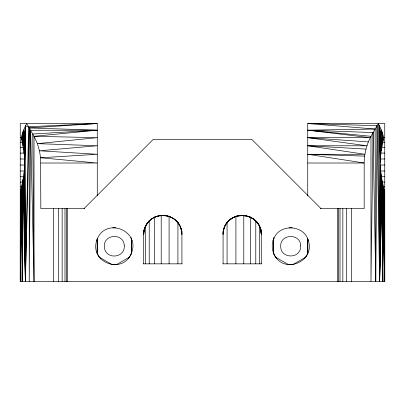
<?xml version="1.0" encoding="UTF-8"?>
<svg xmlns="http://www.w3.org/2000/svg" width="405" height="405" viewBox="0 0 405 405"><rect width="100%" height="100%" fill="white"/><g stroke="black" fill="none" stroke-linecap="round" stroke-linejoin="round"><path stroke-width="0.61" d="M307.734 195.919L307.734 123.525L384.75 123.525L384.75 281.475L20.25 281.475L20.301 194.365L20.827 281.475L21.03 189.373L23.642 176.246L24.599 167.766L25.5 125.93L28.573 126.785L97.266 123.525L97.266 195.919M20.25 281.475L20.25 123.525L97.266 123.525L29.256 127.95L25.378 281.475L25.5 125.93L22.943 145.846L24.432 156.067L24.735 164.319M22.989 179.947L22.553 281.475L21.03 189.373L20.25 195.21M382.821 183.936L382.447 281.475L384.158 190.375L384.173 281.475L384.689 193.949L381.571 177.537L380.528 169.503L379.495 125.935L381.966 146.316L380.776 154.011L380.255 162.663M384.173 281.475L384.466 192.117M380.315 166.096L379.622 281.475L377.045 125.732L378.341 123.525L381.667 130.471L383.768 137.654L381.966 146.316L381.667 130.471L382.442 143.927L382.325 132.724L383.196 140.338M30.623 130.288L34.025 281.475L32.759 134.014L97.266 130.187L30.623 130.288L29.231 281.475L29.256 127.95L97.266 130.187L34.025 136.303L26.659 123.525L23.414 130.268L21.232 137.654L22.943 145.846L23.414 130.268L22.564 143.947L22.685 132.729L21.718 139.943M143.709 263.842L143.709 234.444C143.77 209.39 181.966 209.481 181.921 234.444L181.921 263.842M308.392 240.783C304.322 224.623 279.359 223.307 273.638 238.975L273.502 253.11C282.67 275.932 317.231 261.377 307.734 238.975L307.871 253.11L306.453 255.914L304.585 258.441M320.279 208.575L364.171 208.575L364.171 163.012L307.734 154.28L364.945 154.295L307.734 145.754L367.026 145.795L307.734 137.66L370.317 137.685L307.734 130.187L375.106 129.038L373.066 132.562L375.769 281.475L377.045 125.732L307.734 123.525L375.106 129.038L377.045 125.732M380.528 169.503L379.622 281.475L382.436 182.083L382.447 281.475L384.097 190.011M380.67 170.991L379.622 281.475L378.341 123.525M383.413 186.7L382.447 281.475L383.94 189.226M373.066 132.562L370.975 281.475L370.975 136.303L373.066 132.562L307.734 130.187L370.975 136.303C366.611 144.509 364.267 153.723 364.171 163.012L307.734 163.012M381.054 174.221L379.622 281.475L379.495 125.935L381.748 147.501M261.291 263.842L261.286 234.09L260.481 227.64M381.571 177.537L379.622 281.475L382.199 180.929M21.192 188.563L22.553 281.475L23.09 179.43L25.378 281.475L28.573 126.785M24.715 160.891L25.5 125.93L23.561 149.288M182.007 231.29L181.921 234.444L180.969 228.491M24.548 157.479L25.5 125.93L24.057 152.624M223.079 263.842L223.079 234.444C223.125 209.587 260.729 209.355 261.286 234.09L261.387 230.977M261.357 231.052L261.271 233.553L260.916 229.443M22.326 142.783L22.685 132.729M24.432 156.067L25.5 125.93M261.301 231.108L261.235 232.986L261.083 231.63M261.184 232.445L261.235 231.189M144.874 227.883L143.972 231.301L143.709 234.444L143.765 231.189M260.921 230.708L260.987 229.478M143.709 234.444L144.013 229.478M223.246 231.893C225.843 208.696 261.868 211.172 261.291 234.444M96.608 240.783C89.778 262.587 122.462 274.848 131.362 253.434C141.031 230.091 104.389 216.25 96.608 240.783L97.266 238.975L97.129 253.11L98.547 255.914L100.415 258.441M273.638 238.975C270.899 245.389 272.17 253.206 276.782 258.441M143.972 231.301L144.747 228.243L146.904 223.874M223.752 229.402C225.631 221.737 233.239 215.936 240.469 215.414M224.031 228.491C223.965 228.876 222.801 233.077 223.079 234.444L222.993 231.29M272.98 240.783L274.15 237.867M144.747 228.243L146.013 225.352L148.326 221.991M248.857 216.543C254.117 218.548 258.4 222.887 260.253 228.243L259.246 225.843M224.977 226.132L225.413 225.367M146.013 225.352C148.23 221.343 151.85 218.163 156.143 216.543M226.213 223.955L227.104 222.709L226.734 223.206M128.218 258.441L130.086 255.914L131.498 253.11L131.362 238.975M147.739 222.709C150.503 219.242 154.427 216.766 158.75 215.774M84.037 208.575L153.115 139.497L251.885 139.497L320.962 208.575M228.334 221.282L229.27 220.416M230.141 219.611L231.731 218.452L230.774 219.12M116.448 264.657L130.005 256.831M292.815 264.657L306.134 256.967M232.85 217.774L234.51 216.948M169.3 216.472C164.729 214.837 159.6 215.065 155.14 216.948M235.037 216.726L237.492 215.921L235.7 216.472M158.127 215.921L161.241 215.404M238.074 215.784L240.605 215.404M117.445 264.455L114.316 264.723L111.183 264.455M293.817 264.455L290.684 264.723L287.555 264.455M20.25 137.654L21.511 137.654M383.489 137.654L384.75 137.654M20.25 142.261L22.776 142.261M382.224 142.261L384.75 142.261M20.25 147.455L23.404 147.455M381.596 147.455L384.75 147.455M20.25 153.085L24.67 153.085M380.33 153.085L384.75 153.085M20.25 158.998L24.67 158.998M380.33 158.998L384.75 158.998M40.829 163.012L97.266 163.012L40.581 157.768L39.472 150.792L37.361 143.648L34.025 136.303L97.266 137.66L37.361 143.648L97.266 145.754L39.472 150.792L97.266 154.28L40.581 157.768L40.829 208.575L84.721 208.575M20.25 165.027L24.67 165.027L25.378 281.475L23.642 176.246M380.33 165.027L384.75 165.027M20.25 170.996L24.67 170.996M380.33 170.996L384.75 170.996M20.25 176.737L23.404 176.737M381.596 176.737L384.75 176.737M20.25 182.093L22.776 182.093M382.224 182.093L384.75 182.093M20.25 186.913L21.511 186.913M383.489 186.913L384.75 186.913M112.742 227.752L115.886 227.752M289.114 227.752L292.258 227.752M143.309 263.842L182.098 263.842M222.902 263.842L261.691 263.842M307.734 154.28L364.601 156.107M307.734 145.754L365.938 149.096M307.734 137.66L368.317 141.907M163.762 215.364L164.531 215.414M164.395 215.404L169.963 216.726L174.226 219.12M243.785 215.404L246.873 215.921L249.86 216.948M246.25 215.774L246.873 215.921M167.508 215.921C174.707 217.733 180.483 223.955 181.663 231.301L180.888 228.243L179.623 225.352L177.896 222.709M274.995 256.831L288.552 264.657M98.866 256.967L112.185 264.657M251.262 217.632L252.634 218.452M253.459 219.019L255.125 220.386M174.859 219.611L178.266 223.206M255.439 220.684L257.261 222.709L256.674 221.991M258.096 223.874L258.987 225.352M130.85 237.867L132.02 240.783M260.126 227.883L260.461 228.871M181.248 229.402L181.754 231.893M381.211 150.716L379.495 125.935L380.361 158.998M261.21 232.688L261.286 234.09M384.689 193.949L384.75 195.21M380.776 154.011L379.495 125.935L380.462 157.383M143.699 231.108L143.765 232.986M143.643 231.052L143.729 233.553M143.613 230.977L143.714 234.09M382.325 132.724L382.578 143.233M144.519 227.64L144.539 228.871M24.108 172.97L25.378 281.475L24.599 167.766M24.462 169.614L25.378 281.475M21.759 185.9L22.553 281.475L22.371 183.025M20.346 193.555L20.827 281.475L20.614 191.606M375.106 129.038L375.769 281.475M384.709 194.385L384.75 281.475M351.494 208.575L351.494 281.475M346.7 208.575L346.7 281.475M342.843 208.575L342.843 281.475M340.018 208.575L340.018 281.475M338.296 208.575L338.296 281.475M337.719 208.575L337.719 281.475M307.734 238.56L307.734 253.55M273.638 237.73L273.638 254.173M259.554 226.162L259.554 263.842M255.783 221.135L255.783 263.842M250.477 216.741L250.477 263.842M243.79 215.485L243.79 263.842M235.912 216.113L235.912 263.842M227.078 222.396L227.078 263.842M177.922 222.396L177.922 263.842M169.088 216.113L169.088 263.842M161.21 215.485L161.21 263.842M154.523 216.741L154.523 263.842M149.217 221.135L149.217 263.842M145.446 226.162L145.446 263.842M131.362 237.73L131.362 254.173M97.266 238.56L97.266 253.55M67.281 208.575L67.281 281.475M66.703 208.575L66.703 281.475M64.982 208.575L64.982 281.475M62.157 208.575L62.157 281.475M58.3 208.575L58.3 281.475M53.506 208.575L53.506 281.475M34.025 136.303L34.025 281.475M124.3 245.779C125.059 258.248 105.756 259.924 104.399 247.475C102.521 234.039 123.879 232.217 124.3 245.779M300.672 245.779C301.401 259.327 279.966 259.327 280.7 245.779C280.645 233.432 300.728 233.432 300.672 245.779"/></g></svg>
